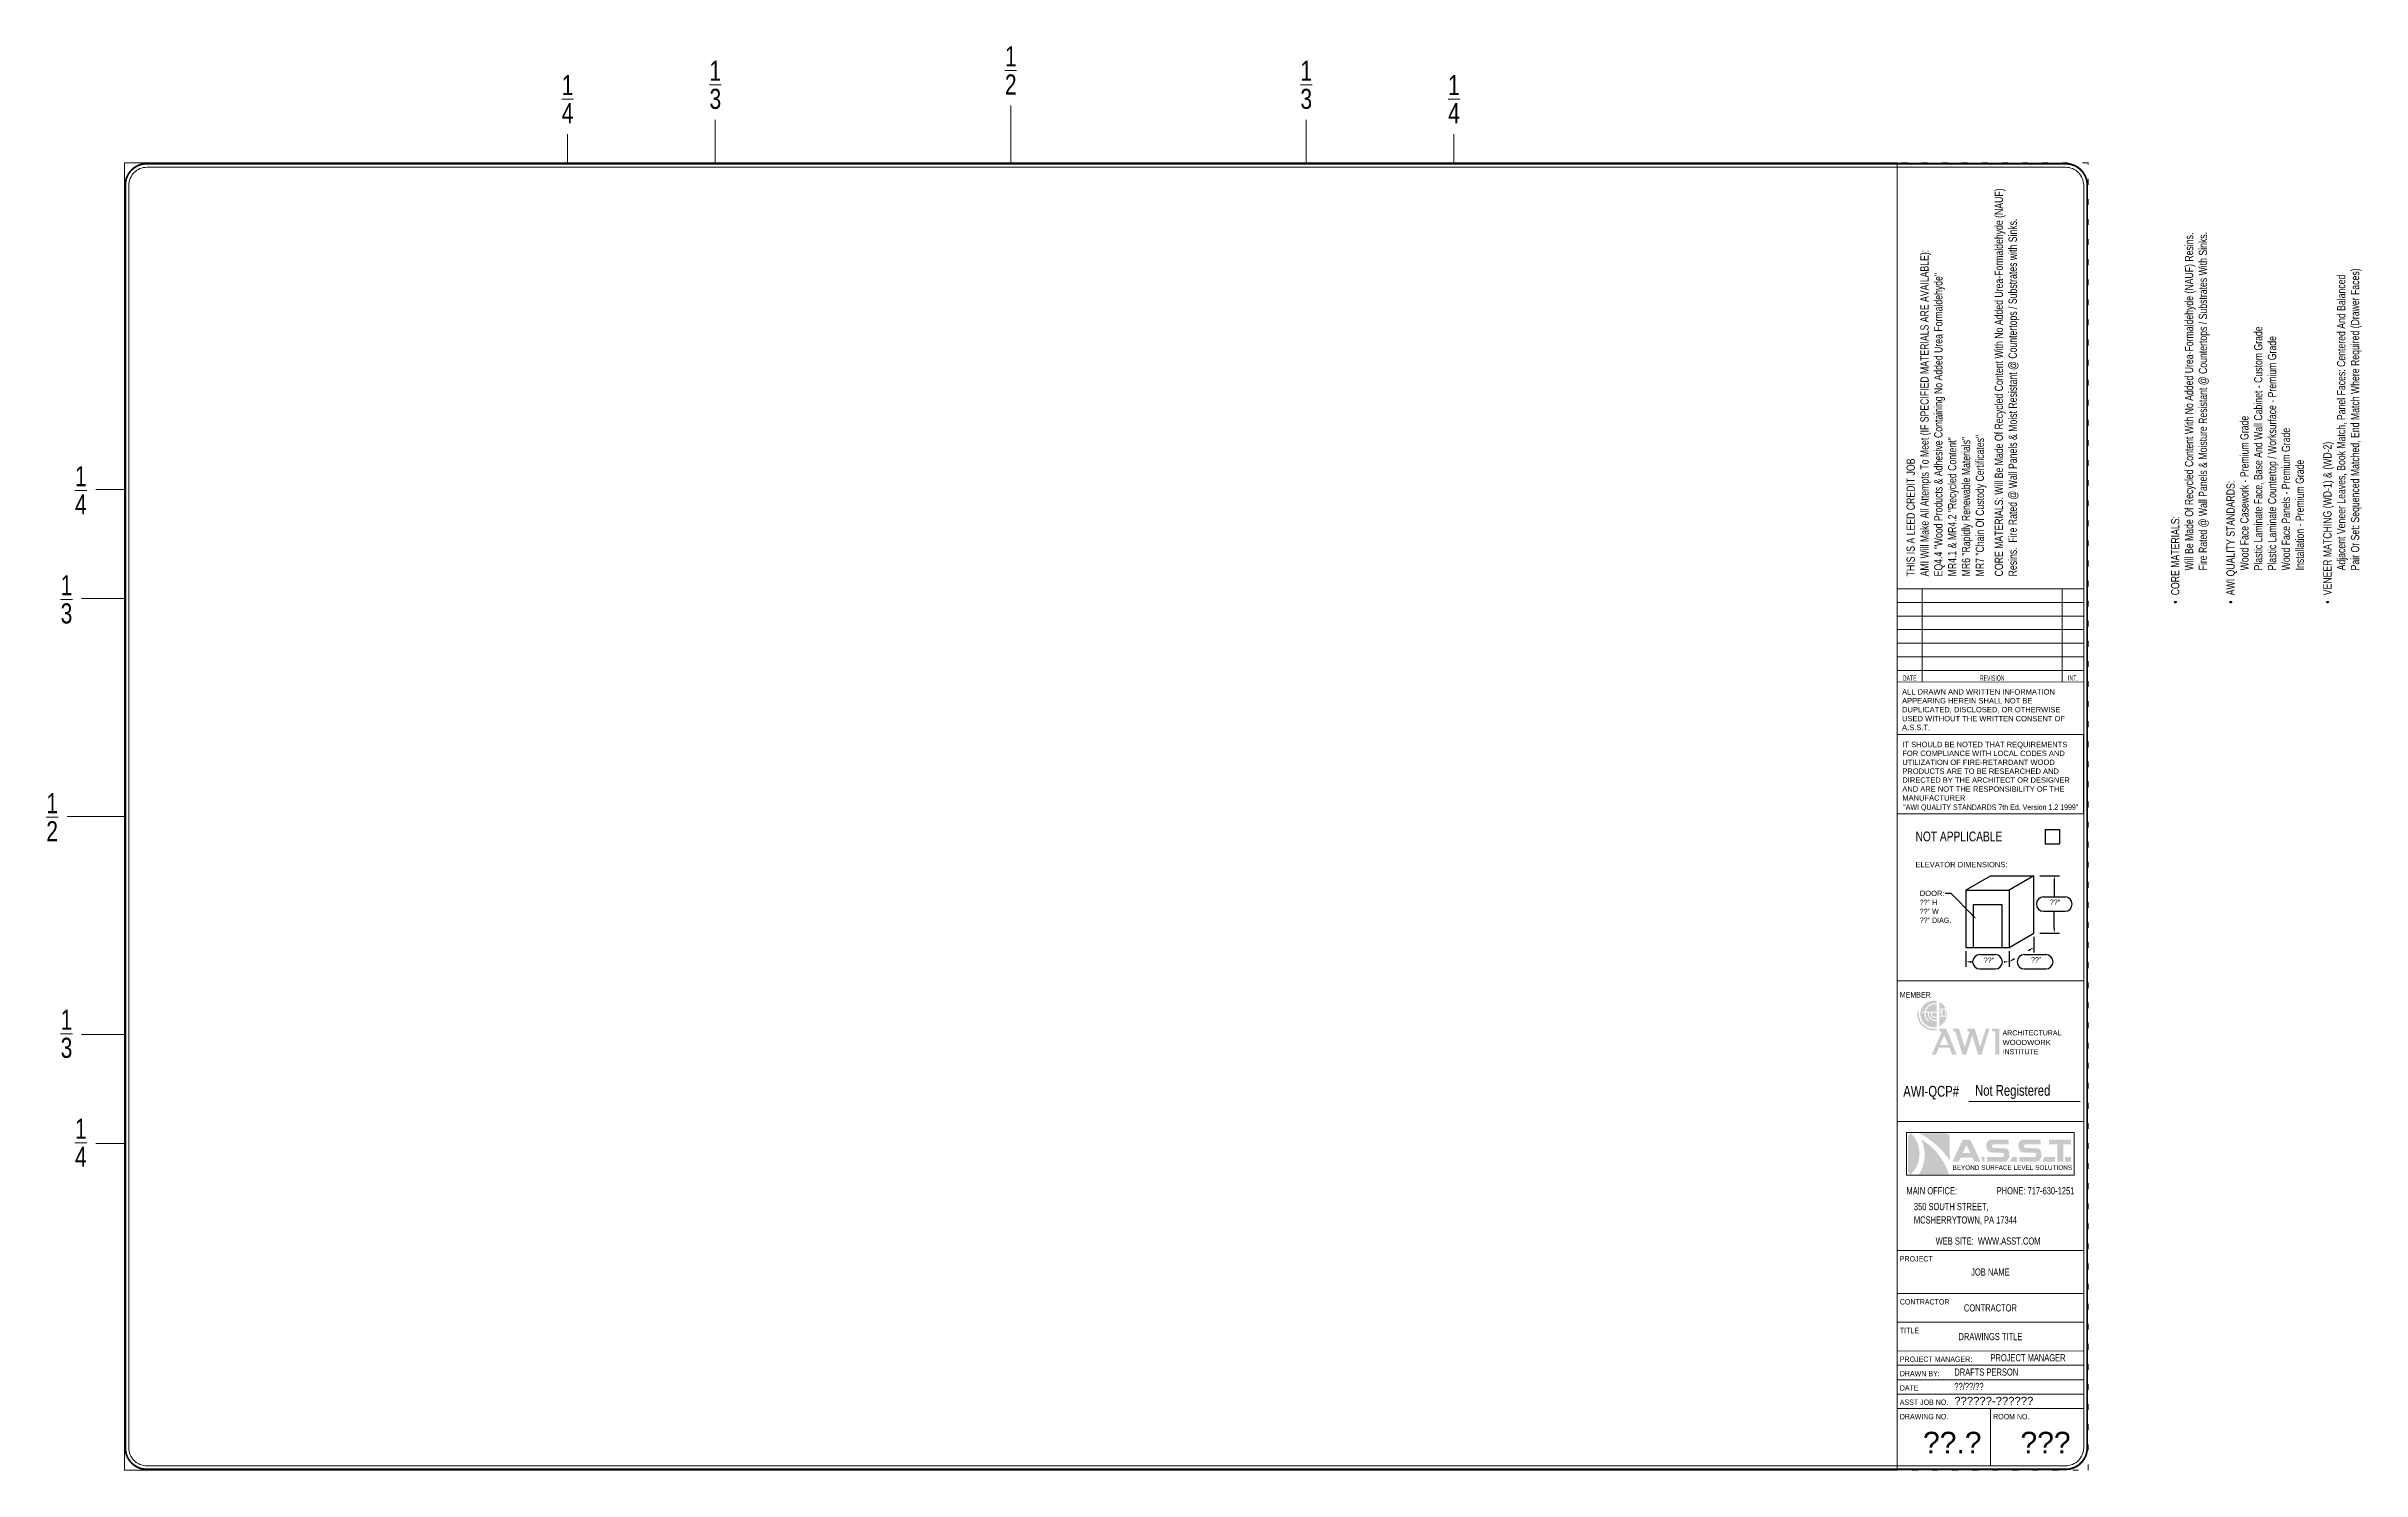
# Paper-space layout 'vertical' of a CAD drawing. Header units: inches. Extents: x -1.4 to 39, y 0 to 24.8.
import ezdxf
from ezdxf.enums import TextEntityAlignment as Align

# ---------------------------------------------------------------- set-up
doc = ezdxf.new("R2010")
doc.units = ezdxf.units.IN
doc.header["$MEASUREMENT"] = 0
doc.linetypes.add('DOT', pattern=[0.25, 0, -0.25])
doc.layers.get('Defpoints').update_dxf_attribs({"color": 253})
doc.layers.add('Text', color=7, linetype='Continuous')
doc.styles.add('AMI_T04', font='ARIALUNI.TTF', dxfattribs={"width": 0.75, "height": 0.5})
doc.styles.add('BOLD', font='ARIALUNI.TTF', dxfattribs={"height": 0.125})
doc.styles.add('ITALICC', font='ARIALUNI.TTF')
doc.styles.add('ROMAND', font='ARIALUNI.TTF', dxfattribs={"height": 0.125})
doc.styles.get("Standard").update_dxf_attribs({"font": 'ARIALUNI.TTF', "width": 0.75, "height": 1})
doc.styles.add('TETILE-6', font='ARIALUNI.TTF', dxfattribs={"height": 0.75})
doc.styles.add('TITLE', font='ARIALUNI.TTF', dxfattribs={"width": 0.75, "height": 0.125})

# ---------------------------------------------------------------- blocks, each defined once
blk = doc.blocks.new('A$C341531D7')
at = {"lineweight": 18}
h = blk.add_hatch(color=1, dxfattribs=at)
h.dxf.hatch_style = 1
h.paths.add_polyline_path([(0.092, -0.02, 0.414214), (0.032, -0.079), (0.032, -0.748, 0.414214), (0.092, -0.808, 0.407989)])
h.paths.add_polyline_path([(0.834, -0.079, 0.414214), (0.775, -0.02), (0.253, -0.02, -0.134756), (0.834, -0.541)])
h = blk.add_hatch(color=256, dxfattribs=at)
h.dxf.hatch_style = 1
h.paths.add_polyline_path([(0.284, -0.133, -0.261632), (0.243, -0.808), (0.82, -0.808, 0.182883)])
h = blk.add_hatch(color=256, dxfattribs=at)
h.dxf.hatch_style = 1
h.paths.add_polyline_path([(1.235, -0.139), (1.091, -0.139), (0.89, -0.564), (1.011, -0.564), (1.046, -0.491), (1.28, -0.491), (1.314, -0.564), (1.435, -0.564)])
h.paths.add_polyline_path([(1.238, -0.401), (1.088, -0.401), (1.163, -0.242)], flags=16)
h.paths.add_polyline_path([(1.515, -0.474), (1.437, -0.474), (1.479, -0.564), (1.515, -0.564)])
h.paths.add_polyline_path([(1.938, -0.31), (1.695, -0.301, -0.922814), (1.682, -0.229), (1.978, -0.229), (1.978, -0.139), (1.607, -0.139, 0.501899), (1.607, -0.385), (1.849, -0.395, -0.917256), (1.864, -0.474), (1.562, -0.474), (1.562, -0.564), (1.927, -0.564, 0.489974)])
h.paths.add_polyline_path([(2.138, -0.474), (2.045, -0.474, -0.116798), (2.004, -0.564), (2.138, -0.564)])
h.paths.add_polyline_path([(2.559, -0.31), (2.317, -0.301, -0.922814), (2.303, -0.229), (2.6, -0.229), (2.6, -0.139), (2.228, -0.139, 0.501899), (2.228, -0.385), (2.471, -0.395, -0.917256), (2.486, -0.474), (2.184, -0.474), (2.184, -0.564), (2.548, -0.564, 0.489974)])
h.paths.add_polyline_path([(2.878, -0.474), (2.666, -0.474, -0.116798), (2.626, -0.564), (2.878, -0.564)])
h.paths.add_polyline_path([(3.035, -0.229), (3.188, -0.229), (3.188, -0.139), (2.76, -0.139), (2.76, -0.229), (2.919, -0.229), (2.919, -0.564), (3.035, -0.564)])
h.paths.add_polyline_path([(3.187, -0.474), (3.071, -0.474), (3.071, -0.564), (3.187, -0.564)], flags=17)
at = {"layer": 'Defpoints', "lineweight": 18}
blk.add_lwpolyline([(0, 0), (3.25, 0), (3.25, -0.83), (0, -0.83)], close=True, dxfattribs=at)
at = {"lineweight": 18, "insert": (0.89, -0.636), "char_height": 0.0886, "attachment_point": 1, "style": 'ITALICC'}
blk.add_mtext_dynamic_manual_height_columns('BEYOND SURFACE LEVEL SOLUTIONS', width=2.35951, gutter_width=0.625, heights=[0], dxfattribs=at)
blk = doc.blocks.new('TITLE BLOCK')
at = {"layer": 'Text', "lineweight": 18}
h = blk.add_hatch(color=8, dxfattribs=at)
h.paths.add_polyline_path([(-2.558, 8.087), (-2.595, 8.087), (-2.595, 8.049), (-2.558, 8.049)])
h.paths.add_polyline_path([(-2.595, 8.032), (-2.595, 7.981), (-2.558, 7.981), (-2.558, 8.032)])
h.paths.add_polyline_path([(-2.491, 8.087), (-2.54, 8.087), (-2.54, 7.981), (-2.491, 7.981)])
h.paths.add_polyline_path([(-2.473, 7.981), (-2.462, 7.981, 0.116291), (-2.473, 8.087)])
h.paths.add_polyline_path([(-2.595, 7.963), (-2.595, 7.799, 0.23887), (-2.465, 7.963)])
h.paths.add_polyline_path([(-2.595, 8.105), (-2.491, 8.105), (-2.491, 8.125, 0.155626), (-2.595, 8.22)])
h.paths.add_polyline_path([(-2.793, 8.032), (-2.833, 8.032, 0.246007), (-2.775, 7.889), (-2.786, 7.875, -0.243238), (-2.851, 8.032), (-2.897, 8.032), (-2.897, 8.049), (-2.848, 8.049, -0.405162), (-2.639, 8.197), (-2.639, 8.236, 1.262131), (-2.639, 7.784), (-2.639, 7.888, -0.494327)])
h.paths.add_polyline_path([(-2.639, 7.906), (-2.639, 7.941, -0.549102), (-2.741, 8.032), (-2.775, 8.032, 0.507276)], flags=17)
h.paths.add_polyline_path([(-2.639, 8.032), (-2.723, 8.032, 0.591049), (-2.639, 7.96)], flags=16)
h.paths.add_polyline_path([(-2.639, 8.049), (-2.639, 8.179, 0.404064), (-2.83, 8.049)], flags=17)
h.paths.add_polyline_path([(-2.639, 7.728), (-2.639, 7.756, -0.475909), (-2.951, 8.01), (-2.951, 8.049), (-2.979, 8.049), (-2.979, 8.01, 0.469811)])
h = blk.add_hatch(color=8, dxfattribs=at)
h.paths.add_polyline_path([(-2.418, 7.422), (-2.37, 7.303), (-2.29, 7.303), (-2.475, 7.757), (-2.595, 7.757), (-2.595, 7.709), (-2.576, 7.709, -0.540921), (-2.559, 7.682), (-2.724, 7.303), (-2.655, 7.303), (-2.603, 7.422)])
h.paths.add_polyline_path([(-2.438, 7.471), (-2.581, 7.471), (-2.507, 7.641)], flags=16)
h.paths.add_polyline_path([(-2.252, 7.757), (-2.358, 7.757), (-2.358, 7.709), (-2.331, 7.709, -0.328666), (-2.312, 7.695), (-2.191, 7.303), (-2.125, 7.303), (-2.021, 7.638), (-1.917, 7.303), (-1.858, 7.303), (-1.717, 7.757), (-1.782, 7.757), (-1.881, 7.441), (-1.979, 7.757), (-2.106, 7.757), (-2.106, 7.709), (-2.09, 7.709, -0.505269), (-2.072, 7.684), (-2.151, 7.43)])
h.paths.add_polyline_path([(-1.617, 7.303), (-1.546, 7.303), (-1.546, 7.757), (-1.675, 7.757), (-1.675, 7.709), (-1.637, 7.709, -0.414214), (-1.617, 7.69)])
at = {"layer": 'Text'}
for p, q in [((-0.749, 11.222), (-0.499, 11.222)), ((-0.749, 11.222), (-0.499, 11.222)), ((-0.749, 11.222), (-0.749, 10.972)), ((-0.749, 11.222), (-0.749, 10.972)), ((-0.749, 10.972), (-0.499, 10.972)), ((-0.499, 11.222), (-0.499, 10.972)), ((-0.499, 11.222), (-0.499, 10.972)), ((-2.385, 10.112), (-2.494, 10.112)), ((-2.385, 10.112), (-2.494, 10.112)), ((-2.01, 9.727), (-2.385, 10.112)), ((-1.696, 10.416), (-2.129, 10.166)), ((-2.129, 10.166), (-1.379, 10.166)), ((-2.129, 10.166), (-2.129, 9.166)), ((-1.696, 10.416), (-0.946, 10.416)), ((-0.946, 10.416), (-1.379, 10.166)), ((-1.379, 10.166), (-1.379, 9.166)), ((-0.946, 9.416), (-0.946, 10.416)), ((-0.946, 9.416), (-0.946, 10.416)), ((-0.844, 10.416), (-0.5, 10.416)), ((-0.844, 10.416), (-0.5, 10.416)), ((-0.59, 10.326), (-0.59, 10.05)), ((-2.004, 9.916), (-2.004, 9.166)), ((-2.004, 9.916), (-2.004, 9.166)), ((-2.004, 9.916), (-1.504, 9.916)), ((-2.004, 9.916), (-1.504, 9.916)), ((-1.504, 9.916), (-1.504, 9.166)), ((-0.778, 10.05), (-0.403, 10.05)), ((-0.778, 9.8), (-0.403, 9.8)), ((-0.59, 9.506), (-0.59, 9.8)), ((-1.379, 9.166), (-0.946, 9.416)), ((-1.379, 9.166), (-0.946, 9.416)), ((-0.946, 9.353), (-0.946, 9.079)), ((-0.946, 9.353), (-0.946, 9.079)), ((-0.844, 9.416), (-0.5, 9.416)), ((-0.844, 9.416), (-0.5, 9.416)), ((-2.129, 9.166), (-1.379, 9.166)), ((-2.129, 9.166), (-1.379, 9.166)), ((-2.129, 9.103), (-2.129, 8.829)), ((-2.129, 9.103), (-2.129, 8.829)), ((-2.039, 8.919), (-2.013, 8.919)), ((-2.039, 8.919), (-2.013, 8.919)), ((-1.888, 9.044), (-1.619, 9.044)), ((-1.379, 9.103), (-1.379, 8.829)), ((-1.379, 9.103), (-1.379, 8.829)), ((-1.301, 8.964), (-1.278, 8.977)), ((-1.301, 8.964), (-1.278, 8.977)), ((-1.112, 9.044), (-0.737, 9.044)), ((-1.024, 9.124), (-1.046, 9.111)), ((-1.024, 9.124), (-1.046, 9.111)), ((-1.888, 8.794), (-1.619, 8.794)), ((-1.112, 8.794), (-0.737, 8.794))]:
    blk.add_line(p, q, dxfattribs=at)
at = {"layer": 'Text', "color": 1, "lineweight": 13}
blk.add_line((-2.078, 6.485), (-0.142, 6.485), dxfattribs=at)
at = {"layer": 'Text'}
for centre, start, end in [((-0.778, 9.925), 90, 270), ((-0.403, 9.925), 270, 90), ((-1.888, 8.919), 90, 270), ((-1.619, 8.919), 270, 90), ((-1.112, 8.919), 90, 270), ((-0.737, 8.919), 270, 90)]:
    blk.add_arc(centre, 0.125, start, end, dxfattribs=at)
for points in [[(-0.605, 10.326), (-0.575, 10.326), (-0.59, 10.416)], [(-0.605, 10.326), (-0.575, 10.326), (-0.59, 10.416)], [(-1.999, 9.738), (-2.021, 9.717), (-1.947, 9.663)], [(-1.999, 9.738), (-2.021, 9.717), (-1.947, 9.663)], [(-0.605, 9.506), (-0.575, 9.506), (-0.59, 9.416)], [(-0.605, 9.506), (-0.575, 9.506), (-0.59, 9.416)], [(-2.039, 8.934), (-2.039, 8.904), (-2.129, 8.919)], [(-2.039, 8.934), (-2.039, 8.904), (-2.129, 8.919)], [(-1.469, 8.934), (-1.469, 8.904), (-1.379, 8.919)], [(-1.469, 8.934), (-1.469, 8.904), (-1.379, 8.919)], [(-1.308, 8.977), (-1.293, 8.951), (-1.379, 8.919)], [(-1.308, 8.977), (-1.293, 8.951), (-1.379, 8.919)], [(-1.031, 9.137), (-1.016, 9.111), (-0.946, 9.169)], [(-1.031, 9.137), (-1.016, 9.111), (-0.946, 9.169)]]:
    blk.add_solid(points, dxfattribs=at)
at = {"lineweight": 18, "xscale": 0.9, "yscale": 0.9, "zscale": 0.9}
blk.add_blockref('A$C341531D7', (-3.166, 5.946), dxfattribs=at)
at = {"layer": 'Text', "color": 1, "lineweight": 13, "width": 0.55}
for s, p in [('DATE', (-3.109, 13.816)), ('REVISION', (-1.672, 13.816)), ('INT.', (-0.266, 13.816))]:
    blk.add_text(s, height=0.0938, dxfattribs=at).set_placement(p, align=Align.CENTER)
at = {"layer": 'Text', "lineweight": 13, "style": 'BOLD'}
for s, height, p in [('ALL DRAWN AND WRITTEN INFORMATION', 0.09375, (-3.242, 13.576)), ('APPEARING HEREIN SHALL NOT BE', 0.09375, (-3.242, 13.421)), ('DUPLICATED, DISCLOSED, OR OTHERWISE', 0.09375, (-3.242, 13.266)), ('A.S.S.T.', 0.0938, (-3.242, 12.955)), ('USED WITHOUT THE WRITTEN CONSENT OF', 0.09375, (-3.242, 13.11)), ('FOR COMPLIANCE WITH LOCAL CODES AND', 0.09375, (-3.238, 12.504)), ('IT SHOULD BE NOTED THAT REQUIREMENTS', 0.09375, (-3.238, 12.659)), ('UTILIZATION OF FIRE-RETARDANT WOOD', 0.09375, (-3.238, 12.349)), ('PRODUCTS ARE TO BE RESEARCHED AND', 0.09375, (-3.238, 12.194)), ('DIRECTED BY THE ARCHITECT OR DESIGNER', 0.09375, (-3.238, 12.039)), ('AND ARE NOT THE RESPONSIBILITY OF THE', 0.09375, (-3.238, 11.883)), ('MANUFACTURER', 0.09375, (-3.238, 11.728))]:
    blk.add_text(s, height=height, dxfattribs=at).set_placement(p)
at = {"layer": 'Text', "lineweight": 13, "style": 'TITLE', "width": 0.75}
blk.add_text('"AWI QUALITY STANDARDS 7th Ed. Version 1.2 1999"', height=0.09375, dxfattribs=at).set_placement((-3.223, 11.567))
at = {"layer": 'Text', "style": 'ITALICC', "width": 0.75}
blk.add_text('NOT APPLICABLE', height=0.16968, dxfattribs=at).set_placement((-3.008, 11.019))
at = {"layer": 'Text', "style": 'ROMAND'}
for s, height, p in [('ELEVATOR DIMENSIONS:', 0.09375, (-3.008, 10.567)), ('DOOR:', 0.0938, (-2.933, 10.065))]:
    blk.add_text(s, height=height, dxfattribs=at).set_placement(p)
at = {"layer": 'Text', "color": 1, "lineweight": 13, "width": 0.75}
for s, height, p in [('MEMBER', 0.0938, (-3.282, 8.297)), ('PROJECT', 0.0938, (-3.282, 3.698)), ('CONTRACTOR', 0.0938, (-3.282, 2.948)), ('TITLE', 0.0938, (-3.282, 2.448)), ('PROJECT MANAGER:', 0.09375, (-3.282, 1.948)), ('DRAWN BY:', 0.0938, (-3.282, 1.698)), ('ASST JOB NO.', 0.09375, (-3.282, 1.198)), ('DATE', 0.0938, (-3.282, 1.448)), ('DRAWING NO.', 0.09375, (-3.282, 0.948)), ('ROOM NO.', 0.0938, (-1.657, 0.948))]:
    blk.add_text(s, height=height, dxfattribs=at).set_placement(p)
at = {"layer": 'Text', "color": 8, "lineweight": 18, "style": 'TETILE-6'}
for s, height, width, p, p2 in [('ARCHITECTURAL', 0.08789, 0.995567, (-1.492, 7.637), (-0.466, 7.637)), ('WOODWORK', 0.0879, 1.082849, (-1.492, 7.471), (-0.65, 7.471)), ('INSTITUTE', 0.0879, 0.986899, (-1.492, 7.309), (-0.866, 7.309))]:
    blk.add_text(s, height=height, dxfattribs=dict(at, width=width)).set_placement(p, p2, align=Align.FIT)
at = {"layer": 'Text', "color": 1, "lineweight": 13, "width": 0.75}
for s, height, p in [('AWI-QCP#', 0.1875, (-2.736, 6.639)), ('WEB SITE:  WWW.ASST.COM', 0.125, (-1.744, 4.054))]:
    blk.add_text(s, height=height, dxfattribs=at).set_placement(p, align=Align.MIDDLE)
at = {"layer": 'Text', "color": 8, "lineweight": 13, "width": 0.75}
for s, p in [('MAIN OFFICE:                   PHONE: 717-630-1251', (-3.166, 4.93)), ('350 SOUTH STREET,', (-3.037, 4.654)), ('MCSHERRYTOWN, PA 17344', (-3.037, 4.421))]:
    blk.add_text(s, height=0.125, dxfattribs=at).set_placement(p, align=Align.MIDDLE_LEFT)

psp = doc.layouts.new('vertical')

# ---------------------------------------------------------------- linework, layer by layer
at = {"layer": 'Defpoints', "lineweight": 18}
for p, q in [((10.297, 22.781), (10.297, 23.531)), ((15.445, 22.781), (15.445, 23.781)), ((20.594, 22.781), (20.594, 23.531)), ((7.723, 22.781), (7.723, 23.281)), ((23.168, 22.781), (23.168, 23.281)), ((0, 17.086), (-0.5, 17.086)), ((0, 15.187), (-0.75, 15.187)), ((0, 11.391), (-1, 11.391)), ((0, 7.594), (-0.75, 7.594)), ((0, 5.695), (-0.5, 5.695))]:
    psp.add_line(p, q, dxfattribs=at)
at = {"layer": 'Text', "color": 2, "lineweight": 13}
for p, q in [((31.328, 13.735), (31.328, 15.357)), ((33.766, 13.735), (33.766, 15.357)), ((30.891, 15.12), (34.141, 15.12)), ((30.891, 14.883), (34.141, 14.883)), ((30.891, 14.647), (34.141, 14.647)), ((30.891, 14.41), (34.141, 14.41)), ((30.891, 14.173), (34.141, 14.173)), ((30.891, 13.936), (34.141, 13.936)), ((30.891, 3.078), (34.141, 3.078)), ((30.891, 2.578), (34.141, 2.578)), ((30.891, 1.828), (34.141, 1.828)), ((30.891, 1.578), (34.141, 1.578)), ((30.891, 1.328), (34.141, 1.328)), ((30.891, 1.078), (34.141, 1.078)), ((32.516, 1.078), (32.516, 0.078))]:
    psp.add_line(p, q, dxfattribs=at)
at = {"layer": 'Text', "color": 2, "lineweight": 13, "const_width": 0.0312}
psp.add_lwpolyline([(34.203, 0.391), (34.203, 22.391, 0.414214), (33.828, 22.766), (0.391, 22.766, 0.414214), (0.016, 22.391), (0.016, 0.391, 0.414214), (0.391, 0.016), (33.828, 0.016, 0.414214)], format="xyb", close=True, dxfattribs=at)
at = {"layer": 'Text', "color": 2, "linetype": 'DOT', "lineweight": 13}
psp.add_lwpolyline([(34.219, 0), (34.219, 22.781), (0, 22.781), (0, 0)], close=True, dxfattribs=at)
at = {"layer": 'Text', "color": 2, "lineweight": 13}
psp.add_lwpolyline([(0.078, 0.391, 0.414214), (0.391, 0.078), (33.828, 0.078, 0.414214), (34.141, 0.391), (34.141, 22.391, 0.414214), (33.828, 22.703), (0.391, 22.703, 0.414214), (0.078, 22.391)], format="xyb", close=True, dxfattribs=at)
at = {"layer": 'Text', "color": 2, "lineweight": 13, "const_width": 0.0156}
for points in [[(30.891, 0), (30.891, 22.781)], [(30.891, 15.357), (34.141, 15.357)], [(30.891, 11.437), (34.141, 11.437)], [(30.891, 8.526), (34.141, 8.526)], [(30.891, 6.078), (34.141, 6.078)], [(30.891, 3.828), (34.141, 3.828)], [(30.891, 2.078), (34.141, 2.078)]]:
    psp.add_lwpolyline(points, dxfattribs=at)
for points in [[(30.891, 12.819), (34.141, 12.819), (34.141, 13.735), (30.891, 13.735)], [(30.891, 11.437), (34.135, 11.437), (34.135, 12.819), (30.891, 12.819)]]:
    psp.add_lwpolyline(points, close=True, dxfattribs=at)

# ---------------------------------------------------------------- block references
at = {"lineweight": 18}
psp.add_blockref('TITLE BLOCK', (34.219, -0.06), dxfattribs=at)

# ---------------------------------------------------------------- texts
at = {"lineweight": 18, "char_height": 0.125, "width": 3.25, "attachment_point": 5, "style": 'TITLE'}
for s, insert in [('JOB NAME', (32.516, 3.453)), ('CONTRACTOR', (32.516, 2.828)), ('DRAWINGS TITLE', (32.516, 2.328))]:
    psp.add_mtext(s, dxfattribs=dict(at, insert=insert))
at = {"layer": 'Defpoints', "lineweight": 18, "char_height": 0.5, "width": 0.47617, "style": 'AMI_T04'}
for s, insert, attachment_point in [('\\A1;{\\H0.7x;\\S1/2;} ', (15.445, 23.971), 8), ('\\A1;{\\H0.7x;\\S1/4;} ', (7.723, 23.471), 8), ('\\A1;{\\H0.7x;\\S1/3;} ', (10.297, 23.721), 8), ('\\A1;{\\H0.7x;\\S1/3;} ', (20.594, 23.721), 8), ('\\A1;{\\H0.7x;\\S1/4;} ', (23.168, 23.471), 8), ('\\A1;{\\H0.7x;\\S1/4;} ', (-0.759, 17.494), 2), ('\\A1;{\\H0.7x;\\S1/3;} ', (-1.009, 15.595), 2), ('\\A1;{\\H0.7x;\\S1/2;} ', (-1.259, 11.799), 2), ('\\A1;{\\H0.7x;\\S1/3;} ', (-1.009, 7.186), 8), ('\\A1;{\\H0.7x;\\S1/4;} ', (-0.759, 5.287), 8)]:
    psp.add_mtext(s, dxfattribs=dict(at, insert=insert, attachment_point=attachment_point))
at = {"layer": 'Defpoints', "lineweight": 18, "attachment_point": 1, "rotation": 90, "style": 'TITLE'}
for s, insert, char_height, width in [('THIS IS A LEED CREDIT JOB\\PAMI Will Make All Attempts To Meet (IF SPECIFIED MATERIALS ARE AVAILABLE):\\PEQ4.4 "Wood Products & Adhesive Containing No Added Urea Formaldehyde"\\PMR4.1 & MR4.2 "Recycled Content"\\PMR6 "Rapidly Renewable Materials"{\\fTechnic|b0|i0|c2|p2;\\P}MR7 "Chain Of Custody Certificates" {\\H0.1877x;\\P\\P\\P}CORE MATERIALS: Will Be Made Of Recycled Content With No Added Urea-Formaldehyde (NAUF) Resins.  Fire Rated @ Wall Panels & Moist Resistant @ Countertops / Substrates with Sinks.', (31.054, 15.575), 0.144595, 7.18917), ('\\pi-0.14459,l0.14459,t0.14459,0.43378;{\\fSymbol|b0|i0|c2|p18;·^I}CORE MATERIALS: \\P\\pi0,l0,tz;^IWill Be Made Of Recycled Content With No Added Urea-Formaldehyde (NAUF) Resins.  \\P^IFire Rated @ Wall Panels & Moisture Resistant @ Countertops / Substrates With Sinks.\\P\\P\\pi-0.14459,l0.14459,t0.14459,0.43378;{\\fSymbol|b0|i0|c2|p18;·^I}AWI QUALITY STANDARDS:\\P\\pi0,l0,tz;^IWood Face Casework - Premium Grade\\P^IPlastic Laminate Face, Base And Wall Cabinet - Custom Grade\\P^IPlastic Laminate Countertop / Worksurface - Premium Grade\\P^IWood Face Panels - Premium Grade\\P^IInstallation - Premium Grade\\P\\P\\pi-0.14459,l0.14459,t0.14459,0.43378;{\\fSymbol|b0|i0|c2|p18;·^I}VENEER MATCHING (WD-1) & (WD-2) \\P\\pi0,l0,tz;^IAdjacent Veneer Leaves, Book Match, Panel Faces: Centered And Balanced\\P^IPair Or Set: Sequenced Matched, End Match Where Required (Drawer Faces)', (35.664, 15.101), 0.14459, 7.60217)]:
    psp.add_mtext(s, dxfattribs=dict(at, insert=insert, char_height=char_height, width=width))
at = {"layer": 'Text', "lineweight": 18, "width": 0.75}
for s, p in [('??" H', (31.285, 9.847)), ('??" W', (31.285, 9.691)), ('??"', (33.552, 9.85)), ('??" DIAG.', (31.285, 9.536)), ('??"', (32.401, 8.839)), ('??"', (33.224, 8.847))]:
    psp.add_text(s, height=0.0938, dxfattribs=at).set_placement(p)
at = {"layer": 'Text', "lineweight": 13, "width": 0.75}
psp.add_text('Not Registered', height=0.1875, dxfattribs=at).set_placement((32.249, 6.525))
at = {"layer": 'Text', "color": 7, "lineweight": 13, "width": 0.75}
for s, p in [('PROJECT MANAGER', (32.516, 1.898)), ('DRAFTS PERSON', (31.887, 1.648)), ('??/??/??', (31.887, 1.398))]:
    psp.add_text(s, height=0.125, dxfattribs=at).set_placement(p)
at = {"layer": 'Text', "color": 7, "lineweight": 13, "style": 'BOLD'}
for s, height, p in [('??????-??????', 0.14062, (32.575, 1.138)), ('??.?', 0.375, (31.851, 0.295)), ('???', 0.375, (33.476, 0.295))]:
    psp.add_text(s, height=height, dxfattribs=at).set_placement(p, align=Align.CENTER)

# ---------------------------------------------------------------- viewports
at = {"layer": 'Defpoints', "lineweight": 18, "view_target_point": (2437.36894, -1156.26357), "view_twist_angle": 90}
psp.add_viewport(center=(15.445, 11.391), size=(30.891, 22.78125), view_center_point=(-1341.89052, -1853.40978), view_height=182.25, dxfattribs=at)

doc.saveas('drawing.dxf')
